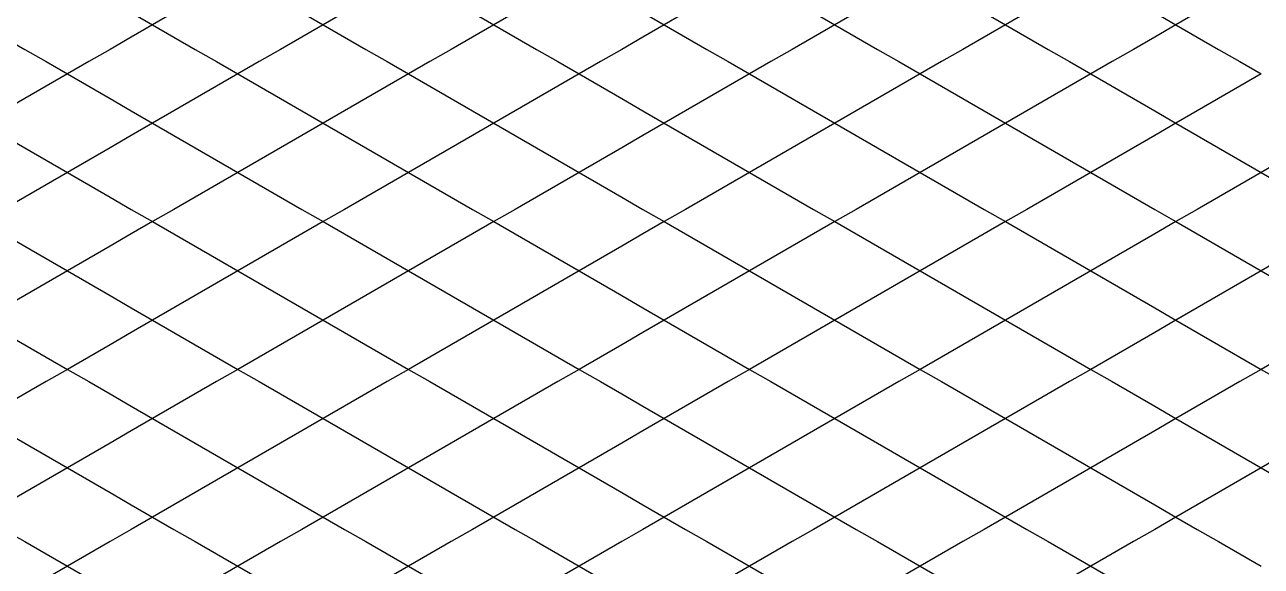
# Model space of a CAD drawing. Header units: metres. Extents: x 0 to 1028, y -291 to 246.
# Drawn here: x 321 to 413.2, y -11.3 to 29.1 of the extents above; entities that cross this region are included whole.
import ezdxf

# ---------------------------------------------------------------- set-up
doc = ezdxf.new("R2010")
doc.units = ezdxf.units.M
doc.layers.add('LAYER_02_PROJECTION', color=7, linetype='Continuous')

msp = doc.modelspace()

# ---------------------------------------------------------------- linework, layer by layer
at = {"layer": 'LAYER_02_PROJECTION'}
for points in [[(324.138, 32.823), (325.729, 31.905), (327.32, 30.986), (328.911, 30.067), (330.502, 29.149)], [(324.138, 32.823), (325.729, 31.905), (327.32, 30.986), (328.911, 30.067), (330.502, 29.149)], [(336.866, 32.823), (335.275, 31.905), (333.684, 30.986), (332.093, 30.067), (330.502, 29.149)], [(336.866, 32.823), (335.275, 31.905), (333.684, 30.986), (332.093, 30.067), (330.502, 29.149)], [(336.866, 32.823), (338.457, 31.905), (340.048, 30.986), (341.639, 30.067), (343.23, 29.149)], [(336.866, 32.823), (338.457, 31.905), (340.048, 30.986), (341.639, 30.067), (343.23, 29.149)], [(349.594, 32.823), (348.003, 31.905), (346.412, 30.986), (344.821, 30.067), (343.23, 29.149)], [(349.594, 32.823), (348.003, 31.905), (346.412, 30.986), (344.821, 30.067), (343.23, 29.149)], [(349.594, 32.823), (351.185, 31.905), (352.776, 30.986), (354.367, 30.067), (355.958, 29.149)], [(349.594, 32.823), (351.185, 31.905), (352.776, 30.986), (354.367, 30.067), (355.958, 29.149)], [(362.322, 32.823), (360.731, 31.905), (359.14, 30.986), (357.549, 30.067), (355.958, 29.149)], [(362.322, 32.823), (360.731, 31.905), (359.14, 30.986), (357.549, 30.067), (355.958, 29.149)], [(362.322, 32.823), (363.913, 31.905), (365.503, 30.986), (367.094, 30.067), (368.685, 29.149)], [(362.322, 32.823), (363.913, 31.905), (365.503, 30.986), (367.094, 30.067), (368.685, 29.149)], [(375.049, 32.823), (373.458, 31.905), (371.867, 30.986), (370.276, 30.067), (368.685, 29.149)], [(375.049, 32.823), (373.458, 31.905), (371.867, 30.986), (370.276, 30.067), (368.685, 29.149)], [(375.049, 32.823), (376.64, 31.905), (378.231, 30.986), (379.822, 30.067), (381.413, 29.149)], [(375.049, 32.823), (376.64, 31.905), (378.231, 30.986), (379.822, 30.067), (381.413, 29.149)], [(387.777, 32.823), (386.186, 31.905), (384.595, 30.986), (383.004, 30.067), (381.413, 29.149)], [(387.777, 32.823), (386.186, 31.905), (384.595, 30.986), (383.004, 30.067), (381.413, 29.149)], [(387.777, 32.823), (389.368, 31.905), (390.959, 30.986), (392.55, 30.067), (394.141, 29.149)], [(387.777, 32.823), (389.368, 31.905), (390.959, 30.986), (392.55, 30.067), (394.141, 29.149)], [(400.505, 32.823), (398.914, 31.905), (397.323, 30.986), (395.732, 30.067), (394.141, 29.149)], [(400.505, 32.823), (398.914, 31.905), (397.323, 30.986), (395.732, 30.067), (394.141, 29.149)], [(400.505, 32.823), (402.096, 31.905), (403.687, 30.986), (405.278, 30.067), (406.869, 29.149)], [(400.505, 32.823), (402.096, 31.905), (403.687, 30.986), (405.278, 30.067), (406.869, 29.149)], [(413.233, 32.823), (411.642, 31.905), (410.051, 30.986), (408.46, 30.067), (406.869, 29.149)], [(413.233, 32.823), (411.642, 31.905), (410.051, 30.986), (408.46, 30.067), (406.869, 29.149)], [(317.774, 29.149), (319.365, 28.23), (320.956, 27.312), (322.547, 26.393), (324.138, 25.475)], [(317.774, 29.149), (319.365, 28.23), (320.956, 27.312), (322.547, 26.393), (324.138, 25.475)], [(330.502, 29.149), (328.911, 28.23), (327.32, 27.312), (325.729, 26.393), (324.138, 25.475)], [(330.502, 29.149), (328.911, 28.23), (327.32, 27.312), (325.729, 26.393), (324.138, 25.475)], [(330.502, 29.149), (332.093, 28.23), (333.684, 27.312), (335.275, 26.393), (336.866, 25.475)], [(330.502, 29.149), (332.093, 28.23), (333.684, 27.312), (335.275, 26.393), (336.866, 25.475)], [(343.23, 29.149), (341.639, 28.23), (340.048, 27.312), (338.457, 26.393), (336.866, 25.475)], [(343.23, 29.149), (341.639, 28.23), (340.048, 27.312), (338.457, 26.393), (336.866, 25.475)], [(343.23, 29.149), (344.821, 28.23), (346.412, 27.312), (348.003, 26.393), (349.594, 25.475)], [(343.23, 29.149), (344.821, 28.23), (346.412, 27.312), (348.003, 26.393), (349.594, 25.475)], [(355.958, 29.149), (354.367, 28.23), (352.776, 27.312), (351.185, 26.393), (349.594, 25.475)], [(355.958, 29.149), (354.367, 28.23), (352.776, 27.312), (351.185, 26.393), (349.594, 25.475)], [(355.958, 29.149), (357.549, 28.23), (359.14, 27.312), (360.731, 26.393), (362.322, 25.475)], [(355.958, 29.149), (357.549, 28.23), (359.14, 27.312), (360.731, 26.393), (362.322, 25.475)], [(368.685, 29.149), (367.094, 28.23), (365.503, 27.312), (363.913, 26.393), (362.322, 25.475)], [(368.685, 29.149), (367.094, 28.23), (365.503, 27.312), (363.913, 26.393), (362.322, 25.475)], [(368.685, 29.149), (370.276, 28.23), (371.867, 27.312), (373.458, 26.393), (375.049, 25.475)], [(368.685, 29.149), (370.276, 28.23), (371.867, 27.312), (373.458, 26.393), (375.049, 25.475)], [(381.413, 29.149), (379.822, 28.23), (378.231, 27.312), (376.64, 26.393), (375.049, 25.475)], [(381.413, 29.149), (379.822, 28.23), (378.231, 27.312), (376.64, 26.393), (375.049, 25.475)], [(381.413, 29.149), (383.004, 28.23), (384.595, 27.312), (386.186, 26.393), (387.777, 25.475)], [(381.413, 29.149), (383.004, 28.23), (384.595, 27.312), (386.186, 26.393), (387.777, 25.475)], [(394.141, 29.149), (392.55, 28.23), (390.959, 27.312), (389.368, 26.393), (387.777, 25.475)], [(394.141, 29.149), (392.55, 28.23), (390.959, 27.312), (389.368, 26.393), (387.777, 25.475)], [(394.141, 29.149), (395.732, 28.23), (397.323, 27.312), (398.914, 26.393), (400.505, 25.475)], [(394.141, 29.149), (395.732, 28.23), (397.323, 27.312), (398.914, 26.393), (400.505, 25.475)], [(406.869, 29.149), (405.278, 28.23), (403.687, 27.312), (402.096, 26.393), (400.505, 25.475)], [(406.869, 29.149), (405.278, 28.23), (403.687, 27.312), (402.096, 26.393), (400.505, 25.475)], [(406.869, 29.149), (408.46, 28.23), (410.051, 27.312), (411.642, 26.393), (413.233, 25.475)], [(406.869, 29.149), (408.46, 28.23), (410.051, 27.312), (411.642, 26.393), (413.233, 25.475)], [(324.138, 25.475), (322.547, 24.556), (320.956, 23.638), (319.365, 22.719), (317.774, 21.8)], [(324.138, 25.475), (322.547, 24.556), (320.956, 23.638), (319.365, 22.719), (317.774, 21.8)], [(324.138, 25.475), (325.729, 24.556), (327.32, 23.638), (328.911, 22.719), (330.502, 21.8)], [(324.138, 25.475), (325.729, 24.556), (327.32, 23.638), (328.911, 22.719), (330.502, 21.8)], [(336.866, 25.475), (335.275, 24.556), (333.684, 23.638), (332.093, 22.719), (330.502, 21.8)], [(336.866, 25.475), (335.275, 24.556), (333.684, 23.638), (332.093, 22.719), (330.502, 21.8)], [(336.866, 25.475), (338.457, 24.556), (340.048, 23.638), (341.639, 22.719), (343.23, 21.8)], [(336.866, 25.475), (338.457, 24.556), (340.048, 23.638), (341.639, 22.719), (343.23, 21.8)], [(349.594, 25.475), (348.003, 24.556), (346.412, 23.638), (344.821, 22.719), (343.23, 21.8)], [(349.594, 25.475), (348.003, 24.556), (346.412, 23.638), (344.821, 22.719), (343.23, 21.8)], [(349.594, 25.475), (351.185, 24.556), (352.776, 23.638), (354.367, 22.719), (355.958, 21.8)], [(349.594, 25.475), (351.185, 24.556), (352.776, 23.638), (354.367, 22.719), (355.958, 21.8)], [(362.322, 25.475), (360.731, 24.556), (359.14, 23.638), (357.549, 22.719), (355.958, 21.8)], [(362.322, 25.475), (360.731, 24.556), (359.14, 23.638), (357.549, 22.719), (355.958, 21.8)], [(362.322, 25.475), (363.913, 24.556), (365.503, 23.638), (367.094, 22.719), (368.685, 21.8)], [(362.322, 25.475), (363.913, 24.556), (365.503, 23.638), (367.094, 22.719), (368.685, 21.8)], [(375.049, 25.475), (373.458, 24.556), (371.867, 23.638), (370.276, 22.719), (368.685, 21.8)], [(375.049, 25.475), (373.458, 24.556), (371.867, 23.638), (370.276, 22.719), (368.685, 21.8)], [(375.049, 25.475), (376.64, 24.556), (378.231, 23.638), (379.822, 22.719), (381.413, 21.8)], [(375.049, 25.475), (376.64, 24.556), (378.231, 23.638), (379.822, 22.719), (381.413, 21.8)], [(387.777, 25.475), (386.186, 24.556), (384.595, 23.638), (383.004, 22.719), (381.413, 21.8)], [(387.777, 25.475), (386.186, 24.556), (384.595, 23.638), (383.004, 22.719), (381.413, 21.8)], [(387.777, 25.475), (389.368, 24.556), (390.959, 23.638), (392.55, 22.719), (394.141, 21.8)], [(387.777, 25.475), (389.368, 24.556), (390.959, 23.638), (392.55, 22.719), (394.141, 21.8)], [(400.505, 25.475), (398.914, 24.556), (397.323, 23.638), (395.732, 22.719), (394.141, 21.8)], [(400.505, 25.475), (398.914, 24.556), (397.323, 23.638), (395.732, 22.719), (394.141, 21.8)], [(400.505, 25.475), (402.096, 24.556), (403.687, 23.638), (405.278, 22.719), (406.869, 21.8)], [(400.505, 25.475), (402.096, 24.556), (403.687, 23.638), (405.278, 22.719), (406.869, 21.8)], [(413.233, 25.475), (411.642, 24.556), (410.051, 23.638), (408.46, 22.719), (406.869, 21.8)], [(413.233, 25.475), (411.642, 24.556), (410.051, 23.638), (408.46, 22.719), (406.869, 21.8)], [(317.774, 21.8), (319.365, 20.882), (320.956, 19.963), (322.547, 19.045), (324.138, 18.126)], [(317.774, 21.8), (319.365, 20.882), (320.956, 19.963), (322.547, 19.045), (324.138, 18.126)], [(330.502, 21.8), (328.911, 20.882), (327.32, 19.963), (325.729, 19.045), (324.138, 18.126)], [(330.502, 21.8), (328.911, 20.882), (327.32, 19.963), (325.729, 19.045), (324.138, 18.126)], [(330.502, 21.8), (332.093, 20.882), (333.684, 19.963), (335.275, 19.045), (336.866, 18.126)], [(330.502, 21.8), (332.093, 20.882), (333.684, 19.963), (335.275, 19.045), (336.866, 18.126)], [(343.23, 21.8), (341.639, 20.882), (340.048, 19.963), (338.457, 19.045), (336.866, 18.126)], [(343.23, 21.8), (341.639, 20.882), (340.048, 19.963), (338.457, 19.045), (336.866, 18.126)], [(343.23, 21.8), (344.821, 20.882), (346.412, 19.963), (348.003, 19.045), (349.594, 18.126)], [(343.23, 21.8), (344.821, 20.882), (346.412, 19.963), (348.003, 19.045), (349.594, 18.126)], [(355.958, 21.8), (354.367, 20.882), (352.776, 19.963), (351.185, 19.045), (349.594, 18.126)], [(355.958, 21.8), (354.367, 20.882), (352.776, 19.963), (351.185, 19.045), (349.594, 18.126)], [(355.958, 21.8), (357.549, 20.882), (359.14, 19.963), (360.731, 19.045), (362.322, 18.126)], [(355.958, 21.8), (357.549, 20.882), (359.14, 19.963), (360.731, 19.045), (362.322, 18.126)], [(368.685, 21.8), (367.094, 20.882), (365.503, 19.963), (363.913, 19.045), (362.322, 18.126)], [(368.685, 21.8), (367.094, 20.882), (365.503, 19.963), (363.913, 19.045), (362.322, 18.126)], [(368.685, 21.8), (370.276, 20.882), (371.867, 19.963), (373.458, 19.045), (375.049, 18.126)], [(368.685, 21.8), (370.276, 20.882), (371.867, 19.963), (373.458, 19.045), (375.049, 18.126)], [(381.413, 21.8), (379.822, 20.882), (378.231, 19.963), (376.64, 19.045), (375.049, 18.126)], [(381.413, 21.8), (379.822, 20.882), (378.231, 19.963), (376.64, 19.045), (375.049, 18.126)], [(381.413, 21.8), (383.004, 20.882), (384.595, 19.963), (386.186, 19.045), (387.777, 18.126)], [(381.413, 21.8), (383.004, 20.882), (384.595, 19.963), (386.186, 19.045), (387.777, 18.126)], [(394.141, 21.8), (392.55, 20.882), (390.959, 19.963), (389.368, 19.045), (387.777, 18.126)], [(394.141, 21.8), (392.55, 20.882), (390.959, 19.963), (389.368, 19.045), (387.777, 18.126)], [(394.141, 21.8), (395.732, 20.882), (397.323, 19.963), (398.914, 19.045), (400.505, 18.126)], [(394.141, 21.8), (395.732, 20.882), (397.323, 19.963), (398.914, 19.045), (400.505, 18.126)], [(406.869, 21.8), (405.278, 20.882), (403.687, 19.963), (402.096, 19.045), (400.505, 18.126)], [(406.869, 21.8), (405.278, 20.882), (403.687, 19.963), (402.096, 19.045), (400.505, 18.126)], [(406.869, 21.8), (408.46, 20.882), (410.051, 19.963), (411.642, 19.045), (413.233, 18.126)], [(406.869, 21.8), (408.46, 20.882), (410.051, 19.963), (411.642, 19.045), (413.233, 18.126)], [(419.597, 21.8), (418.006, 20.882), (416.415, 19.963), (414.824, 19.045), (413.233, 18.126)], [(419.597, 21.8), (418.006, 20.882), (416.415, 19.963), (414.824, 19.045), (413.233, 18.126)], [(324.138, 18.126), (322.547, 17.208), (320.956, 16.289), (319.365, 15.371), (317.774, 14.452)], [(324.138, 18.126), (322.547, 17.208), (320.956, 16.289), (319.365, 15.371), (317.774, 14.452)], [(324.138, 18.126), (325.729, 17.208), (327.32, 16.289), (328.911, 15.371), (330.502, 14.452)], [(324.138, 18.126), (325.729, 17.208), (327.32, 16.289), (328.911, 15.371), (330.502, 14.452)], [(336.866, 18.126), (335.275, 17.208), (333.684, 16.289), (332.093, 15.371), (330.502, 14.452)], [(336.866, 18.126), (335.275, 17.208), (333.684, 16.289), (332.093, 15.371), (330.502, 14.452)], [(336.866, 18.126), (338.457, 17.208), (340.048, 16.289), (341.639, 15.371), (343.23, 14.452)], [(336.866, 18.126), (338.457, 17.208), (340.048, 16.289), (341.639, 15.371), (343.23, 14.452)], [(349.594, 18.126), (348.003, 17.208), (346.412, 16.289), (344.821, 15.371), (343.23, 14.452)], [(349.594, 18.126), (348.003, 17.208), (346.412, 16.289), (344.821, 15.371), (343.23, 14.452)], [(349.594, 18.126), (351.185, 17.208), (352.776, 16.289), (354.367, 15.371), (355.958, 14.452)], [(349.594, 18.126), (351.185, 17.208), (352.776, 16.289), (354.367, 15.371), (355.958, 14.452)], [(362.322, 18.126), (360.731, 17.208), (359.14, 16.289), (357.549, 15.371), (355.958, 14.452)], [(362.322, 18.126), (360.731, 17.208), (359.14, 16.289), (357.549, 15.371), (355.958, 14.452)], [(362.322, 18.126), (363.913, 17.208), (365.503, 16.289), (367.094, 15.371), (368.685, 14.452)], [(362.322, 18.126), (363.913, 17.208), (365.503, 16.289), (367.094, 15.371), (368.685, 14.452)], [(375.049, 18.126), (373.458, 17.208), (371.867, 16.289), (370.276, 15.371), (368.685, 14.452)], [(375.049, 18.126), (373.458, 17.208), (371.867, 16.289), (370.276, 15.371), (368.685, 14.452)], [(375.049, 18.126), (376.64, 17.208), (378.231, 16.289), (379.822, 15.371), (381.413, 14.452)], [(375.049, 18.126), (376.64, 17.208), (378.231, 16.289), (379.822, 15.371), (381.413, 14.452)], [(387.777, 18.126), (386.186, 17.208), (384.595, 16.289), (383.004, 15.371), (381.413, 14.452)], [(387.777, 18.126), (386.186, 17.208), (384.595, 16.289), (383.004, 15.371), (381.413, 14.452)], [(387.777, 18.126), (389.368, 17.208), (390.959, 16.289), (392.55, 15.371), (394.141, 14.452)], [(387.777, 18.126), (389.368, 17.208), (390.959, 16.289), (392.55, 15.371), (394.141, 14.452)], [(400.505, 18.126), (398.914, 17.208), (397.323, 16.289), (395.732, 15.371), (394.141, 14.452)], [(400.505, 18.126), (398.914, 17.208), (397.323, 16.289), (395.732, 15.371), (394.141, 14.452)], [(400.505, 18.126), (402.096, 17.208), (403.687, 16.289), (405.278, 15.371), (406.869, 14.452)], [(400.505, 18.126), (402.096, 17.208), (403.687, 16.289), (405.278, 15.371), (406.869, 14.452)], [(413.233, 18.126), (411.642, 17.208), (410.051, 16.289), (408.46, 15.371), (406.869, 14.452)], [(413.233, 18.126), (411.642, 17.208), (410.051, 16.289), (408.46, 15.371), (406.869, 14.452)], [(413.233, 18.126), (414.824, 17.208), (416.415, 16.289), (418.006, 15.371), (419.597, 14.452)], [(413.233, 18.126), (414.824, 17.208), (416.415, 16.289), (418.006, 15.371), (419.597, 14.452)], [(317.774, 14.452), (319.365, 13.533), (320.956, 12.615), (322.547, 11.696), (324.138, 10.778)], [(317.774, 14.452), (319.365, 13.533), (320.956, 12.615), (322.547, 11.696), (324.138, 10.778)], [(330.502, 14.452), (328.911, 13.533), (327.32, 12.615), (325.729, 11.696), (324.138, 10.778)], [(330.502, 14.452), (328.911, 13.533), (327.32, 12.615), (325.729, 11.696), (324.138, 10.778)], [(330.502, 14.452), (332.093, 13.533), (333.684, 12.615), (335.275, 11.696), (336.866, 10.778)], [(330.502, 14.452), (332.093, 13.533), (333.684, 12.615), (335.275, 11.696), (336.866, 10.778)], [(343.23, 14.452), (341.639, 13.533), (340.048, 12.615), (338.457, 11.696), (336.866, 10.778)], [(343.23, 14.452), (341.639, 13.533), (340.048, 12.615), (338.457, 11.696), (336.866, 10.778)], [(343.23, 14.452), (344.821, 13.533), (346.412, 12.615), (348.003, 11.696), (349.594, 10.778)], [(343.23, 14.452), (344.821, 13.533), (346.412, 12.615), (348.003, 11.696), (349.594, 10.778)], [(355.958, 14.452), (354.367, 13.533), (352.776, 12.615), (351.185, 11.696), (349.594, 10.778)], [(355.958, 14.452), (354.367, 13.533), (352.776, 12.615), (351.185, 11.696), (349.594, 10.778)], [(355.958, 14.452), (357.549, 13.533), (359.14, 12.615), (360.731, 11.696), (362.322, 10.778)], [(355.958, 14.452), (357.549, 13.533), (359.14, 12.615), (360.731, 11.696), (362.322, 10.778)], [(368.685, 14.452), (367.094, 13.533), (365.503, 12.615), (363.913, 11.696), (362.322, 10.778)], [(368.685, 14.452), (367.094, 13.533), (365.503, 12.615), (363.913, 11.696), (362.322, 10.778)], [(368.685, 14.452), (370.276, 13.533), (371.867, 12.615), (373.458, 11.696), (375.049, 10.778)], [(368.685, 14.452), (370.276, 13.533), (371.867, 12.615), (373.458, 11.696), (375.049, 10.778)], [(381.413, 14.452), (379.822, 13.533), (378.231, 12.615), (376.64, 11.696), (375.049, 10.778)], [(381.413, 14.452), (379.822, 13.533), (378.231, 12.615), (376.64, 11.696), (375.049, 10.778)], [(381.413, 14.452), (383.004, 13.533), (384.595, 12.615), (386.186, 11.696), (387.777, 10.778)], [(381.413, 14.452), (383.004, 13.533), (384.595, 12.615), (386.186, 11.696), (387.777, 10.778)], [(394.141, 14.452), (392.55, 13.533), (390.959, 12.615), (389.368, 11.696), (387.777, 10.778)], [(394.141, 14.452), (392.55, 13.533), (390.959, 12.615), (389.368, 11.696), (387.777, 10.778)], [(394.141, 14.452), (395.732, 13.533), (397.323, 12.615), (398.914, 11.696), (400.505, 10.778)], [(394.141, 14.452), (395.732, 13.533), (397.323, 12.615), (398.914, 11.696), (400.505, 10.778)], [(406.869, 14.452), (405.278, 13.533), (403.687, 12.615), (402.096, 11.696), (400.505, 10.778)], [(406.869, 14.452), (405.278, 13.533), (403.687, 12.615), (402.096, 11.696), (400.505, 10.778)], [(406.869, 14.452), (408.46, 13.533), (410.051, 12.615), (411.642, 11.696), (413.233, 10.778)], [(406.869, 14.452), (408.46, 13.533), (410.051, 12.615), (411.642, 11.696), (413.233, 10.778)], [(419.597, 14.452), (418.006, 13.533), (416.415, 12.615), (414.824, 11.696), (413.233, 10.778)], [(419.597, 14.452), (418.006, 13.533), (416.415, 12.615), (414.824, 11.696), (413.233, 10.778)], [(324.138, 10.778), (322.547, 9.859), (320.956, 8.941), (319.365, 8.022), (317.774, 7.104)], [(324.138, 10.778), (322.547, 9.859), (320.956, 8.941), (319.365, 8.022), (317.774, 7.104)], [(324.138, 10.778), (325.729, 9.859), (327.32, 8.941), (328.911, 8.022), (330.502, 7.104)], [(324.138, 10.778), (325.729, 9.859), (327.32, 8.941), (328.911, 8.022), (330.502, 7.104)], [(336.866, 10.778), (335.275, 9.859), (333.684, 8.941), (332.093, 8.022), (330.502, 7.104)], [(336.866, 10.778), (335.275, 9.859), (333.684, 8.941), (332.093, 8.022), (330.502, 7.104)], [(336.866, 10.778), (338.457, 9.859), (340.048, 8.941), (341.639, 8.022), (343.23, 7.104)], [(336.866, 10.778), (338.457, 9.859), (340.048, 8.941), (341.639, 8.022), (343.23, 7.104)], [(349.594, 10.778), (348.003, 9.859), (346.412, 8.941), (344.821, 8.022), (343.23, 7.104)], [(349.594, 10.778), (348.003, 9.859), (346.412, 8.941), (344.821, 8.022), (343.23, 7.104)], [(349.594, 10.778), (351.185, 9.859), (352.776, 8.941), (354.367, 8.022), (355.958, 7.104)], [(349.594, 10.778), (351.185, 9.859), (352.776, 8.941), (354.367, 8.022), (355.958, 7.104)], [(362.322, 10.778), (360.731, 9.859), (359.14, 8.941), (357.549, 8.022), (355.958, 7.104)], [(362.322, 10.778), (360.731, 9.859), (359.14, 8.941), (357.549, 8.022), (355.958, 7.104)], [(362.322, 10.778), (363.913, 9.859), (365.503, 8.941), (367.094, 8.022), (368.685, 7.104)], [(362.322, 10.778), (363.913, 9.859), (365.503, 8.941), (367.094, 8.022), (368.685, 7.104)], [(375.049, 10.778), (373.458, 9.859), (371.867, 8.941), (370.276, 8.022), (368.685, 7.104)], [(375.049, 10.778), (373.458, 9.859), (371.867, 8.941), (370.276, 8.022), (368.685, 7.104)], [(375.049, 10.778), (376.64, 9.859), (378.231, 8.941), (379.822, 8.022), (381.413, 7.104)], [(375.049, 10.778), (376.64, 9.859), (378.231, 8.941), (379.822, 8.022), (381.413, 7.104)], [(387.777, 10.778), (386.186, 9.859), (384.595, 8.941), (383.004, 8.022), (381.413, 7.104)], [(387.777, 10.778), (386.186, 9.859), (384.595, 8.941), (383.004, 8.022), (381.413, 7.104)], [(387.777, 10.778), (389.368, 9.859), (390.959, 8.941), (392.55, 8.022), (394.141, 7.104)], [(387.777, 10.778), (389.368, 9.859), (390.959, 8.941), (392.55, 8.022), (394.141, 7.104)], [(400.505, 10.778), (398.914, 9.859), (397.323, 8.941), (395.732, 8.022), (394.141, 7.104)], [(400.505, 10.778), (398.914, 9.859), (397.323, 8.941), (395.732, 8.022), (394.141, 7.104)], [(400.505, 10.778), (402.096, 9.859), (403.687, 8.941), (405.278, 8.022), (406.869, 7.104)], [(400.505, 10.778), (402.096, 9.859), (403.687, 8.941), (405.278, 8.022), (406.869, 7.104)], [(413.233, 10.778), (411.642, 9.859), (410.051, 8.941), (408.46, 8.022), (406.869, 7.104)], [(413.233, 10.778), (411.642, 9.859), (410.051, 8.941), (408.46, 8.022), (406.869, 7.104)], [(413.233, 10.778), (414.824, 9.859), (416.415, 8.941), (418.006, 8.022), (419.597, 7.104)], [(413.233, 10.778), (414.824, 9.859), (416.415, 8.941), (418.006, 8.022), (419.597, 7.104)], [(317.774, 7.104), (319.365, 6.185), (320.956, 5.266), (322.547, 4.348), (324.138, 3.429)], [(317.774, 7.104), (319.365, 6.185), (320.956, 5.266), (322.547, 4.348), (324.138, 3.429)], [(330.502, 7.104), (328.911, 6.185), (327.32, 5.266), (325.729, 4.348), (324.138, 3.429)], [(330.502, 7.104), (328.911, 6.185), (327.32, 5.266), (325.729, 4.348), (324.138, 3.429)], [(330.502, 7.104), (332.093, 6.185), (333.684, 5.266), (335.275, 4.348), (336.866, 3.429)], [(330.502, 7.104), (332.093, 6.185), (333.684, 5.266), (335.275, 4.348), (336.866, 3.429)], [(343.23, 7.104), (341.639, 6.185), (340.048, 5.266), (338.457, 4.348), (336.866, 3.429)], [(343.23, 7.104), (341.639, 6.185), (340.048, 5.266), (338.457, 4.348), (336.866, 3.429)], [(343.23, 7.104), (344.821, 6.185), (346.412, 5.266), (348.003, 4.348), (349.594, 3.429)], [(343.23, 7.104), (344.821, 6.185), (346.412, 5.266), (348.003, 4.348), (349.594, 3.429)], [(355.958, 7.104), (354.367, 6.185), (352.776, 5.266), (351.185, 4.348), (349.594, 3.429)], [(355.958, 7.104), (354.367, 6.185), (352.776, 5.266), (351.185, 4.348), (349.594, 3.429)], [(355.958, 7.104), (357.549, 6.185), (359.14, 5.266), (360.731, 4.348), (362.322, 3.429)], [(355.958, 7.104), (357.549, 6.185), (359.14, 5.266), (360.731, 4.348), (362.322, 3.429)], [(368.685, 7.104), (367.094, 6.185), (365.503, 5.266), (363.913, 4.348), (362.322, 3.429)], [(368.685, 7.104), (367.094, 6.185), (365.503, 5.266), (363.913, 4.348), (362.322, 3.429)], [(368.685, 7.104), (370.276, 6.185), (371.867, 5.266), (373.458, 4.348), (375.049, 3.429)], [(368.685, 7.104), (370.276, 6.185), (371.867, 5.266), (373.458, 4.348), (375.049, 3.429)], [(381.413, 7.104), (379.822, 6.185), (378.231, 5.266), (376.64, 4.348), (375.049, 3.429)], [(381.413, 7.104), (379.822, 6.185), (378.231, 5.266), (376.64, 4.348), (375.049, 3.429)], [(381.413, 7.104), (383.004, 6.185), (384.595, 5.266), (386.186, 4.348), (387.777, 3.429)], [(381.413, 7.104), (383.004, 6.185), (384.595, 5.266), (386.186, 4.348), (387.777, 3.429)], [(394.141, 7.104), (392.55, 6.185), (390.959, 5.266), (389.368, 4.348), (387.777, 3.429)], [(394.141, 7.104), (392.55, 6.185), (390.959, 5.266), (389.368, 4.348), (387.777, 3.429)], [(394.141, 7.104), (395.732, 6.185), (397.323, 5.266), (398.914, 4.348), (400.505, 3.429)], [(394.141, 7.104), (395.732, 6.185), (397.323, 5.266), (398.914, 4.348), (400.505, 3.429)], [(406.869, 7.104), (405.278, 6.185), (403.687, 5.266), (402.096, 4.348), (400.505, 3.429)], [(406.869, 7.104), (405.278, 6.185), (403.687, 5.266), (402.096, 4.348), (400.505, 3.429)], [(406.869, 7.104), (408.46, 6.185), (410.051, 5.266), (411.642, 4.348), (413.233, 3.429)], [(406.869, 7.104), (408.46, 6.185), (410.051, 5.266), (411.642, 4.348), (413.233, 3.429)], [(419.597, 7.104), (418.006, 6.185), (416.415, 5.266), (414.824, 4.348), (413.233, 3.429)], [(419.597, 7.104), (418.006, 6.185), (416.415, 5.266), (414.824, 4.348), (413.233, 3.429)], [(324.138, 3.429), (322.547, 2.511), (320.956, 1.592), (319.365, 0.674), (317.774, -0.245)], [(324.138, 3.429), (322.547, 2.511), (320.956, 1.592), (319.365, 0.674), (317.774, -0.245)], [(324.138, 3.429), (325.729, 2.511), (327.32, 1.592), (328.911, 0.674), (330.502, -0.245)], [(324.138, 3.429), (325.729, 2.511), (327.32, 1.592), (328.911, 0.674), (330.502, -0.245)], [(336.866, 3.429), (335.275, 2.511), (333.684, 1.592), (332.093, 0.674), (330.502, -0.245)], [(336.866, 3.429), (335.275, 2.511), (333.684, 1.592), (332.093, 0.674), (330.502, -0.245)], [(336.866, 3.429), (338.457, 2.511), (340.048, 1.592), (341.639, 0.674), (343.23, -0.245)], [(336.866, 3.429), (338.457, 2.511), (340.048, 1.592), (341.639, 0.674), (343.23, -0.245)], [(349.594, 3.429), (348.003, 2.511), (346.412, 1.592), (344.821, 0.674), (343.23, -0.245)], [(349.594, 3.429), (348.003, 2.511), (346.412, 1.592), (344.821, 0.674), (343.23, -0.245)], [(349.594, 3.429), (351.185, 2.511), (352.776, 1.592), (354.367, 0.674), (355.958, -0.245)], [(349.594, 3.429), (351.185, 2.511), (352.776, 1.592), (354.367, 0.674), (355.958, -0.245)], [(362.322, 3.429), (360.731, 2.511), (359.14, 1.592), (357.549, 0.674), (355.958, -0.245)], [(362.322, 3.429), (360.731, 2.511), (359.14, 1.592), (357.549, 0.674), (355.958, -0.245)], [(362.322, 3.429), (363.913, 2.511), (365.503, 1.592), (367.094, 0.674), (368.685, -0.245)], [(362.322, 3.429), (363.913, 2.511), (365.503, 1.592), (367.094, 0.674), (368.685, -0.245)], [(375.049, 3.429), (373.458, 2.511), (371.867, 1.592), (370.276, 0.674), (368.685, -0.245)], [(375.049, 3.429), (373.458, 2.511), (371.867, 1.592), (370.276, 0.674), (368.685, -0.245)], [(375.049, 3.429), (376.64, 2.511), (378.231, 1.592), (379.822, 0.674), (381.413, -0.245)], [(375.049, 3.429), (376.64, 2.511), (378.231, 1.592), (379.822, 0.674), (381.413, -0.245)], [(387.777, 3.429), (386.186, 2.511), (384.595, 1.592), (383.004, 0.674), (381.413, -0.245)], [(387.777, 3.429), (386.186, 2.511), (384.595, 1.592), (383.004, 0.674), (381.413, -0.245)], [(387.777, 3.429), (389.368, 2.511), (390.959, 1.592), (392.55, 0.674), (394.141, -0.245)], [(387.777, 3.429), (389.368, 2.511), (390.959, 1.592), (392.55, 0.674), (394.141, -0.245)], [(400.505, 3.429), (398.914, 2.511), (397.323, 1.592), (395.732, 0.674), (394.141, -0.245)], [(400.505, 3.429), (398.914, 2.511), (397.323, 1.592), (395.732, 0.674), (394.141, -0.245)], [(400.505, 3.429), (402.096, 2.511), (403.687, 1.592), (405.278, 0.674), (406.869, -0.245)], [(400.505, 3.429), (402.096, 2.511), (403.687, 1.592), (405.278, 0.674), (406.869, -0.245)], [(413.233, 3.429), (411.642, 2.511), (410.051, 1.592), (408.46, 0.674), (406.869, -0.245)], [(413.233, 3.429), (411.642, 2.511), (410.051, 1.592), (408.46, 0.674), (406.869, -0.245)], [(413.233, 3.429), (414.824, 2.511), (416.415, 1.592), (418.006, 0.674), (419.597, -0.245)], [(413.233, 3.429), (414.824, 2.511), (416.415, 1.592), (418.006, 0.674), (419.597, -0.245)], [(317.774, -0.245), (319.365, -1.164), (320.956, -2.082), (322.547, -3.001), (324.138, -3.919)], [(317.774, -0.245), (319.365, -1.164), (320.956, -2.082), (322.547, -3.001), (324.138, -3.919)], [(330.502, -0.245), (328.911, -1.164), (327.32, -2.082), (325.729, -3.001), (324.138, -3.919)], [(330.502, -0.245), (328.911, -1.164), (327.32, -2.082), (325.729, -3.001), (324.138, -3.919)], [(330.502, -0.245), (332.093, -1.164), (333.684, -2.082), (335.275, -3.001), (336.866, -3.919)], [(330.502, -0.245), (332.093, -1.164), (333.684, -2.082), (335.275, -3.001), (336.866, -3.919)], [(343.23, -0.245), (341.639, -1.164), (340.048, -2.082), (338.457, -3.001), (336.866, -3.919)], [(343.23, -0.245), (341.639, -1.164), (340.048, -2.082), (338.457, -3.001), (336.866, -3.919)], [(343.23, -0.245), (344.821, -1.164), (346.412, -2.082), (348.003, -3.001), (349.594, -3.919)], [(343.23, -0.245), (344.821, -1.164), (346.412, -2.082), (348.003, -3.001), (349.594, -3.919)], [(355.958, -0.245), (354.367, -1.164), (352.776, -2.082), (351.185, -3.001), (349.594, -3.919)], [(355.958, -0.245), (354.367, -1.164), (352.776, -2.082), (351.185, -3.001), (349.594, -3.919)], [(355.958, -0.245), (357.549, -1.164), (359.14, -2.082), (360.731, -3.001), (362.322, -3.919)], [(355.958, -0.245), (357.549, -1.164), (359.14, -2.082), (360.731, -3.001), (362.322, -3.919)], [(368.685, -0.245), (367.094, -1.164), (365.503, -2.082), (363.913, -3.001), (362.322, -3.919)], [(368.685, -0.245), (367.094, -1.164), (365.503, -2.082), (363.913, -3.001), (362.322, -3.919)], [(368.685, -0.245), (370.276, -1.164), (371.867, -2.082), (373.458, -3.001), (375.049, -3.919)], [(368.685, -0.245), (370.276, -1.164), (371.867, -2.082), (373.458, -3.001), (375.049, -3.919)], [(381.413, -0.245), (379.822, -1.164), (378.231, -2.082), (376.64, -3.001), (375.049, -3.919)], [(381.413, -0.245), (379.822, -1.164), (378.231, -2.082), (376.64, -3.001), (375.049, -3.919)], [(381.413, -0.245), (383.004, -1.164), (384.595, -2.082), (386.186, -3.001), (387.777, -3.919)], [(381.413, -0.245), (383.004, -1.164), (384.595, -2.082), (386.186, -3.001), (387.777, -3.919)], [(394.141, -0.245), (392.55, -1.164), (390.959, -2.082), (389.368, -3.001), (387.777, -3.919)], [(394.141, -0.245), (392.55, -1.164), (390.959, -2.082), (389.368, -3.001), (387.777, -3.919)], [(394.141, -0.245), (395.732, -1.164), (397.323, -2.082), (398.914, -3.001), (400.505, -3.919)], [(394.141, -0.245), (395.732, -1.164), (397.323, -2.082), (398.914, -3.001), (400.505, -3.919)], [(406.869, -0.245), (405.278, -1.164), (403.687, -2.082), (402.096, -3.001), (400.505, -3.919)], [(406.869, -0.245), (405.278, -1.164), (403.687, -2.082), (402.096, -3.001), (400.505, -3.919)], [(406.869, -0.245), (408.46, -1.164), (410.051, -2.082), (411.642, -3.001), (413.233, -3.919)], [(406.869, -0.245), (408.46, -1.164), (410.051, -2.082), (411.642, -3.001), (413.233, -3.919)], [(419.597, -0.245), (418.006, -1.164), (416.415, -2.082), (414.824, -3.001), (413.233, -3.919)], [(419.597, -0.245), (418.006, -1.164), (416.415, -2.082), (414.824, -3.001), (413.233, -3.919)], [(324.138, -3.919), (322.547, -4.838), (320.956, -5.756), (319.365, -6.675), (317.774, -7.593)], [(324.138, -3.919), (322.547, -4.838), (320.956, -5.756), (319.365, -6.675), (317.774, -7.593)], [(324.138, -3.919), (325.729, -4.838), (327.32, -5.756), (328.911, -6.675), (330.502, -7.593)], [(324.138, -3.919), (325.729, -4.838), (327.32, -5.756), (328.911, -6.675), (330.502, -7.593)], [(336.866, -3.919), (335.275, -4.838), (333.684, -5.756), (332.093, -6.675), (330.502, -7.593)], [(336.866, -3.919), (335.275, -4.838), (333.684, -5.756), (332.093, -6.675), (330.502, -7.593)], [(336.866, -3.919), (338.457, -4.838), (340.048, -5.756), (341.639, -6.675), (343.23, -7.593)], [(336.866, -3.919), (338.457, -4.838), (340.048, -5.756), (341.639, -6.675), (343.23, -7.593)], [(349.594, -3.919), (348.003, -4.838), (346.412, -5.756), (344.821, -6.675), (343.23, -7.593)], [(349.594, -3.919), (348.003, -4.838), (346.412, -5.756), (344.821, -6.675), (343.23, -7.593)], [(349.594, -3.919), (351.185, -4.838), (352.776, -5.756), (354.367, -6.675), (355.958, -7.593)], [(349.594, -3.919), (351.185, -4.838), (352.776, -5.756), (354.367, -6.675), (355.958, -7.593)], [(362.322, -3.919), (360.731, -4.838), (359.14, -5.756), (357.549, -6.675), (355.958, -7.593)], [(362.322, -3.919), (360.731, -4.838), (359.14, -5.756), (357.549, -6.675), (355.958, -7.593)], [(362.322, -3.919), (363.913, -4.838), (365.503, -5.756), (367.094, -6.675), (368.685, -7.593)], [(362.322, -3.919), (363.913, -4.838), (365.503, -5.756), (367.094, -6.675), (368.685, -7.593)], [(375.049, -3.919), (373.458, -4.838), (371.867, -5.756), (370.276, -6.675), (368.685, -7.593)], [(375.049, -3.919), (373.458, -4.838), (371.867, -5.756), (370.276, -6.675), (368.685, -7.593)], [(375.049, -3.919), (376.64, -4.838), (378.231, -5.756), (379.822, -6.675), (381.413, -7.593)], [(375.049, -3.919), (376.64, -4.838), (378.231, -5.756), (379.822, -6.675), (381.413, -7.593)], [(387.777, -3.919), (386.186, -4.838), (384.595, -5.756), (383.004, -6.675), (381.413, -7.593)], [(387.777, -3.919), (386.186, -4.838), (384.595, -5.756), (383.004, -6.675), (381.413, -7.593)], [(387.777, -3.919), (389.368, -4.838), (390.959, -5.756), (392.55, -6.675), (394.141, -7.593)], [(387.777, -3.919), (389.368, -4.838), (390.959, -5.756), (392.55, -6.675), (394.141, -7.593)], [(400.505, -3.919), (398.914, -4.838), (397.323, -5.756), (395.732, -6.675), (394.141, -7.593)], [(400.505, -3.919), (398.914, -4.838), (397.323, -5.756), (395.732, -6.675), (394.141, -7.593)], [(400.505, -3.919), (402.096, -4.838), (403.687, -5.756), (405.278, -6.675), (406.869, -7.593)], [(400.505, -3.919), (402.096, -4.838), (403.687, -5.756), (405.278, -6.675), (406.869, -7.593)], [(413.233, -3.919), (411.642, -4.838), (410.051, -5.756), (408.46, -6.675), (406.869, -7.593)], [(413.233, -3.919), (411.642, -4.838), (410.051, -5.756), (408.46, -6.675), (406.869, -7.593)], [(413.233, -3.919), (414.824, -4.838), (416.415, -5.756), (418.006, -6.675), (419.597, -7.593)], [(413.233, -3.919), (414.824, -4.838), (416.415, -5.756), (418.006, -6.675), (419.597, -7.593)], [(317.774, -7.593), (319.365, -8.512), (320.956, -9.431), (322.547, -10.349), (324.138, -11.268)], [(317.774, -7.593), (319.365, -8.512), (320.956, -9.431), (322.547, -10.349), (324.138, -11.268)], [(330.502, -7.593), (328.911, -8.512), (327.32, -9.431), (325.729, -10.349), (324.138, -11.268)], [(330.502, -7.593), (328.911, -8.512), (327.32, -9.431), (325.729, -10.349), (324.138, -11.268)], [(330.502, -7.593), (332.093, -8.512), (333.684, -9.431), (335.275, -10.349), (336.866, -11.268)], [(330.502, -7.593), (332.093, -8.512), (333.684, -9.431), (335.275, -10.349), (336.866, -11.268)], [(343.23, -7.593), (341.639, -8.512), (340.048, -9.431), (338.457, -10.349), (336.866, -11.268)], [(343.23, -7.593), (341.639, -8.512), (340.048, -9.431), (338.457, -10.349), (336.866, -11.268)], [(343.23, -7.593), (344.821, -8.512), (346.412, -9.431), (348.003, -10.349), (349.594, -11.268)], [(343.23, -7.593), (344.821, -8.512), (346.412, -9.431), (348.003, -10.349), (349.594, -11.268)], [(355.958, -7.593), (354.367, -8.512), (352.776, -9.431), (351.185, -10.349), (349.594, -11.268)], [(355.958, -7.593), (354.367, -8.512), (352.776, -9.431), (351.185, -10.349), (349.594, -11.268)], [(355.958, -7.593), (357.549, -8.512), (359.14, -9.431), (360.731, -10.349), (362.322, -11.268)], [(355.958, -7.593), (357.549, -8.512), (359.14, -9.431), (360.731, -10.349), (362.322, -11.268)], [(368.685, -7.593), (367.094, -8.512), (365.503, -9.431), (363.913, -10.349), (362.322, -11.268)], [(368.685, -7.593), (367.094, -8.512), (365.503, -9.431), (363.913, -10.349), (362.322, -11.268)], [(368.685, -7.593), (370.276, -8.512), (371.867, -9.431), (373.458, -10.349), (375.049, -11.268)], [(368.685, -7.593), (370.276, -8.512), (371.867, -9.431), (373.458, -10.349), (375.049, -11.268)], [(381.413, -7.593), (379.822, -8.512), (378.231, -9.431), (376.64, -10.349), (375.049, -11.268)], [(381.413, -7.593), (379.822, -8.512), (378.231, -9.431), (376.64, -10.349), (375.049, -11.268)], [(381.413, -7.593), (383.004, -8.512), (384.595, -9.431), (386.186, -10.349), (387.777, -11.268)], [(381.413, -7.593), (383.004, -8.512), (384.595, -9.431), (386.186, -10.349), (387.777, -11.268)], [(394.141, -7.593), (392.55, -8.512), (390.959, -9.431), (389.368, -10.349), (387.777, -11.268)], [(394.141, -7.593), (392.55, -8.512), (390.959, -9.431), (389.368, -10.349), (387.777, -11.268)], [(394.141, -7.593), (395.732, -8.512), (397.323, -9.431), (398.914, -10.349), (400.505, -11.268)], [(394.141, -7.593), (395.732, -8.512), (397.323, -9.431), (398.914, -10.349), (400.505, -11.268)], [(406.869, -7.593), (405.278, -8.512), (403.687, -9.431), (402.096, -10.349), (400.505, -11.268)], [(406.869, -7.593), (405.278, -8.512), (403.687, -9.431), (402.096, -10.349), (400.505, -11.268)], [(406.869, -7.593), (408.46, -8.512), (410.051, -9.431), (411.642, -10.349), (413.233, -11.268)], [(406.869, -7.593), (408.46, -8.512), (410.051, -9.431), (411.642, -10.349), (413.233, -11.268)], [(324.138, -11.268), (322.547, -12.186), (320.956, -13.105), (319.365, -14.023), (317.774, -14.942)], [(324.138, -11.268), (322.547, -12.186), (320.956, -13.105), (319.365, -14.023), (317.774, -14.942)], [(324.138, -11.268), (325.729, -12.186), (327.32, -13.105), (328.911, -14.023), (330.502, -14.942)], [(324.138, -11.268), (325.729, -12.186), (327.32, -13.105), (328.911, -14.023), (330.502, -14.942)], [(336.866, -11.268), (335.275, -12.186), (333.684, -13.105), (332.093, -14.023), (330.502, -14.942)], [(336.866, -11.268), (335.275, -12.186), (333.684, -13.105), (332.093, -14.023), (330.502, -14.942)], [(336.866, -11.268), (338.457, -12.186), (340.048, -13.105), (341.639, -14.023), (343.23, -14.942)], [(336.866, -11.268), (338.457, -12.186), (340.048, -13.105), (341.639, -14.023), (343.23, -14.942)], [(349.594, -11.268), (348.003, -12.186), (346.412, -13.105), (344.821, -14.023), (343.23, -14.942)], [(349.594, -11.268), (348.003, -12.186), (346.412, -13.105), (344.821, -14.023), (343.23, -14.942)], [(349.594, -11.268), (351.185, -12.186), (352.776, -13.105), (354.367, -14.023), (355.958, -14.942)], [(349.594, -11.268), (351.185, -12.186), (352.776, -13.105), (354.367, -14.023), (355.958, -14.942)], [(362.322, -11.268), (360.731, -12.186), (359.14, -13.105), (357.549, -14.023), (355.958, -14.942)], [(362.322, -11.268), (360.731, -12.186), (359.14, -13.105), (357.549, -14.023), (355.958, -14.942)], [(362.322, -11.268), (363.913, -12.186), (365.503, -13.105), (367.094, -14.023), (368.685, -14.942)], [(362.322, -11.268), (363.913, -12.186), (365.503, -13.105), (367.094, -14.023), (368.685, -14.942)], [(375.049, -11.268), (373.458, -12.186), (371.867, -13.105), (370.276, -14.023), (368.685, -14.942)], [(375.049, -11.268), (373.458, -12.186), (371.867, -13.105), (370.276, -14.023), (368.685, -14.942)], [(375.049, -11.268), (376.64, -12.186), (378.231, -13.105), (379.822, -14.023), (381.413, -14.942)], [(375.049, -11.268), (376.64, -12.186), (378.231, -13.105), (379.822, -14.023), (381.413, -14.942)], [(387.777, -11.268), (386.186, -12.186), (384.595, -13.105), (383.004, -14.023), (381.413, -14.942)], [(387.777, -11.268), (386.186, -12.186), (384.595, -13.105), (383.004, -14.023), (381.413, -14.942)], [(387.777, -11.268), (389.368, -12.186), (390.959, -13.105), (392.55, -14.023), (394.141, -14.942)], [(387.777, -11.268), (389.368, -12.186), (390.959, -13.105), (392.55, -14.023), (394.141, -14.942)], [(400.505, -11.268), (398.914, -12.186), (397.323, -13.105), (395.732, -14.023), (394.141, -14.942)], [(400.505, -11.268), (398.914, -12.186), (397.323, -13.105), (395.732, -14.023), (394.141, -14.942)], [(400.505, -11.268), (402.096, -12.186), (403.687, -13.105), (405.278, -14.023), (406.869, -14.942)], [(400.505, -11.268), (402.096, -12.186), (403.687, -13.105), (405.278, -14.023), (406.869, -14.942)]]:
    msp.add_lwpolyline(points, dxfattribs=at)

doc.saveas('drawing.dxf')
